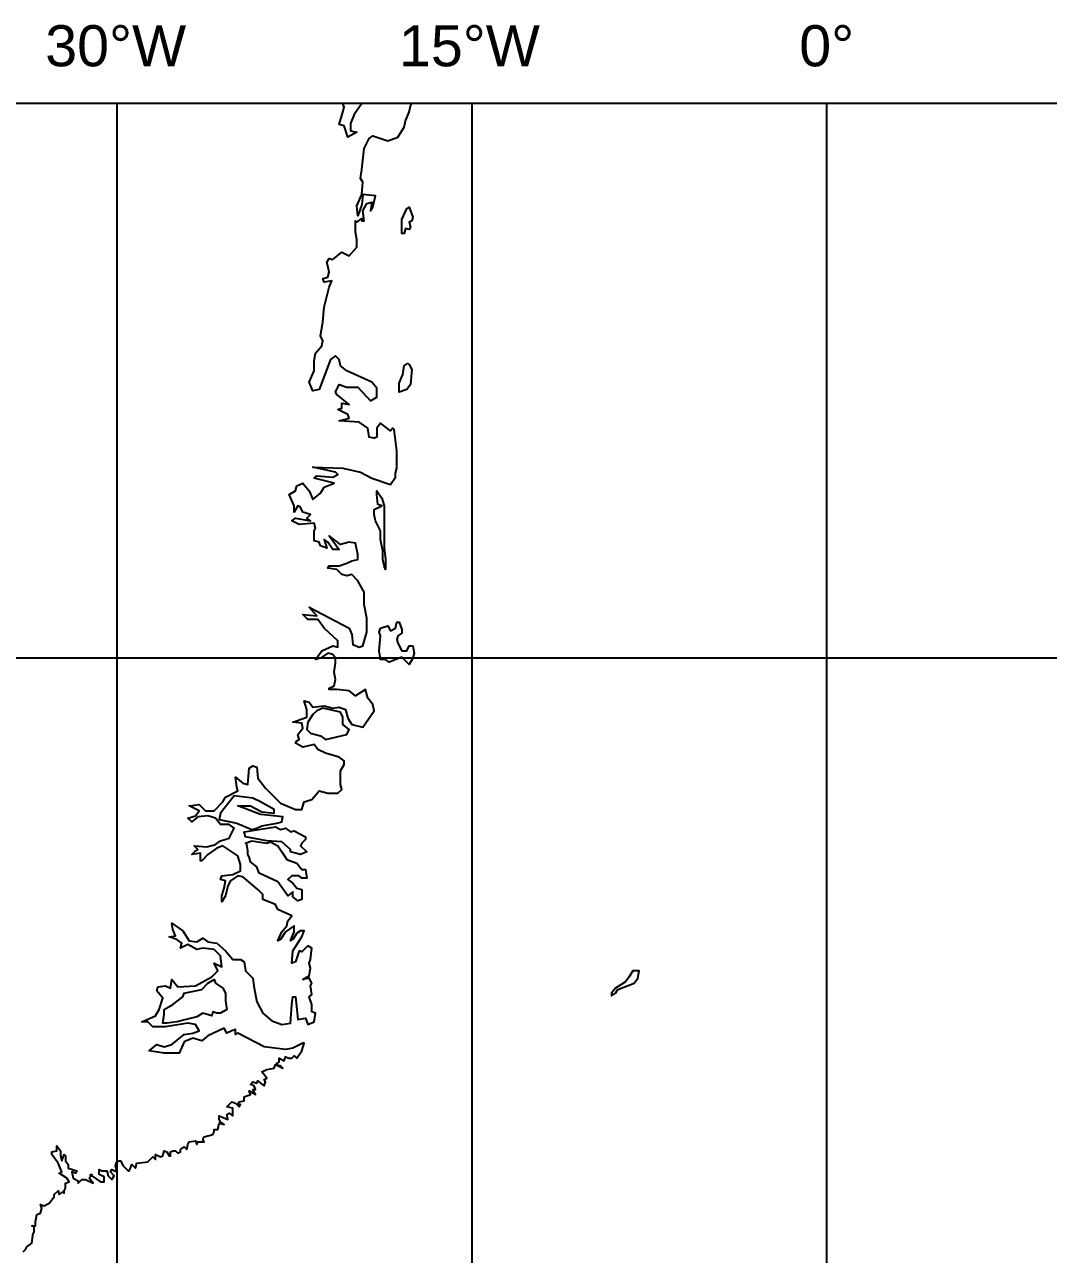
# Model space of a CAD drawing. Header units: millimetres. Extents: x 1844 to 27622, y 2629 to 17869.
# Drawn here: x 12367 to 15357, y 14278 to 17869 of the extents above; entities that cross this region are included whole.
import ezdxf

# ---------------------------------------------------------------- set-up
doc = ezdxf.new("R2010")
doc.units = ezdxf.units.MM
for name, color, linetype in [('COUNTRY', 212, 'Continuous'), ('FRAME', 252, 'Continuous'), ('经纬度标注', 7, 'Continuous'), ('网格线', 251, 'Continuous')]:
    doc.layers.add(name, color=color, linetype=linetype)
doc.styles.add('ARIAL', font='arial.ttf')

msp = doc.modelspace()

# ---------------------------------------------------------------- linework, layer by layer
at = {"layer": 'COUNTRY', "linetype": 'Continuous', "lineweight": -3}
for points in [[(12990.3, 15441.8), (12946.5, 15471), (12928.3, 15463.7), (12902.7, 15445.5), (12884.5, 15427.2), (12880.8, 15427.2), (12880.8, 15449.1), (12855.3, 15445.5), (12866.2, 15456.4), (12873.5, 15460.1), (12862.6, 15471), (12899.1, 15467.4), (12924.6, 15474.7), (12939.2, 15485.6), (12964.8, 15492.9), (12979.4, 15522.1), (12964.8, 15533.1), (12939.2, 15533.1), (12924.6, 15551.3), (12902.7, 15558.6), (12873.5, 15555), (12855.3, 15540.4), (12844.3, 15551.3), (12866.2, 15558.6), (12877.2, 15573.2), (12848, 15587.8), (12877.2, 15591.5), (12895.4, 15573.2), (12921, 15573.2), (12946.5, 15598.8), (12953.8, 15613.3), (12990.3, 15631.6), (12986.7, 15642.5), (12983, 15671.7), (13004.9, 15653.5), (13019.5, 15649.8), (13023.2, 15697.3), (13034.1, 15704.6), (13045.1, 15700.9), (13048.7, 15668.1), (13070.6, 15638.9), (13114.4, 15595.1), (13158.2, 15576.9), (13176.4, 15576.9), (13183.7, 15598.8), (13205.6, 15606), (13227.5, 15631.6), (13253.1, 15624.3), (13282.3, 15624.3), (13293.2, 15635.2), (13289.6, 15649.8), (13289.6, 15690), (13300.5, 15708.2), (13300.5, 15719.2), (13285.9, 15730.1), (13245.8, 15741.1), (13223.9, 15752), (13212.9, 15766.6), (13180.1, 15759.3), (13158.2, 15770.3), (13161.9, 15777.6), (13169.2, 15781.2), (13165.5, 15795.8), (13180.1, 15814.1), (13176.4, 15828.7), (13150.9, 15832.3), (13191, 15846.9), (13191, 15868.8), (13183.7, 15894.4), (13198.3, 15890.7), (13209.3, 15876.1), (13242.1, 15879.8), (13267.7, 15872.5), (13285.9, 15876.1), (13304.2, 15868.8), (13311.5, 15843.3), (13322.4, 15825), (13355.3, 15817.7), (13388.1, 15865.2), (13384.5, 15883.4), (13369.9, 15901.7), (13362.6, 15927.2), (13333.4, 15909), (13315.1, 15923.6), (13278.6, 15927.2), (13256.7, 15927.2), (13256.7, 15930.9), (13271.3, 15938.2), (13275, 15956.4), (13271.3, 15978.3), (13275, 16003.9), (13275, 16018.5), (13267.7, 16029.4), (13253.1, 16033.1), (13231.2, 16018.5), (13216.6, 16014.8), (13234.8, 16040.4), (13267.7, 16055), (13282.3, 16051.3), (13282.3, 16069.6), (13242.1, 16106), (13223.9, 16131.6), (13194.7, 16131.6), (13180.1, 16146.2), (13220.2, 16142.5), (13198.3, 16168.1), (13315.1, 16106), (13322.4, 16087.8), (13326.1, 16058.6), (13344.3, 16051.3), (13355.3, 16055), (13366.2, 16095.1), (13366.2, 16135.2), (13358.9, 16175.4), (13358.9, 16211.9), (13340.7, 16244.7), (13322.4, 16263), (13307.8, 16259.3), (13293.2, 16263), (13278.6, 16277.6), (13253.1, 16281.2), (13256.7, 16288.5), (13285.9, 16288.5), (13307.8, 16295.8), (13322.4, 16303.1), (13340.7, 16306.8), (13340.7, 16321.4), (13333.4, 16354.2), (13315.1, 16357.9), (13289.6, 16350.6), (13256.7, 16376.1), (13285.9, 16336), (13267.7, 16336), (13253.1, 16357.9), (13242.1, 16365.2), (13249.4, 16339.6), (13231.2, 16346.9), (13227.5, 16357.9), (13212.9, 16361.5), (13212.9, 16372.5), (13212.9, 16390.7), (13216.6, 16398), (13212.9, 16412.6), (13169.2, 16409), (13147.3, 16419.9), (13158.2, 16427.2), (13202, 16419.9), (13191, 16427.2), (13202, 16438.2), (13180.1, 16445.5), (13172.8, 16460.1), (13165.5, 16463.7), (13154.6, 16445.5), (13154.6, 16463.7), (13140, 16496.6), (13158.2, 16507.5), (13161.9, 16522.1), (13180.1, 16529.4), (13198.3, 16507.5), (13209.3, 16482), (13231.2, 16500.2), (13242.1, 16518.5), (13271.3, 16529.4), (13212.9, 16544), (13220.2, 16551.3), (13267.7, 16547.7), (13282.3, 16555), (13275, 16562.3), (13209.3, 16576.9), (13296.9, 16573.2), (13348, 16562.3), (13380.8, 16544), (13435.6, 16525.8), (13450.2, 16547.7), (13450.2, 16558.6), (13453.8, 16573.2), (13453.8, 16587.8), (13453.8, 16624.3), (13446.5, 16686.3), (13442.9, 16690), (13435.6, 16682.7), (13406.4, 16704.6), (13395.4, 16690), (13395.4, 16664.4), (13388.1, 16660.8), (13373.5, 16664.4), (13369.9, 16690), (13344.3, 16708.2), (13285.9, 16711.9), (13315.1, 16719.2), (13311.5, 16730.1), (13282.3, 16744.7), (13293.2, 16748.4), (13293.2, 16763), (13315.1, 16759.3), (13278.6, 16788.5), (13275, 16795.8), (13285.9, 16817.7), (13307.8, 16810.4), (13340.7, 16810.4), (13377.2, 16770.3), (13395.4, 16781.2), (13395.4, 16806.8), (13380.8, 16825), (13307.8, 16857.9), (13289.6, 16872.5), (13285.9, 16890.7), (13275, 16901.7), (13260.4, 16890.7), (13227.5, 16803.1), (13209.3, 16799.5), (13198.3, 16825), (13212.9, 16857.9), (13212.9, 16887.1), (13216.6, 16909), (13234.8, 16930.9), (13238.5, 16945.5), (13231.2, 16960.1), (13238.5, 17000.2), (13242.1, 17044), (13256.7, 17102.4), (13264, 17120.6), (13242.1, 17117), (13238.5, 17127.9), (13253.1, 17131.6), (13256.7, 17146.2), (13253.1, 17164.4), (13249.4, 17175.4), (13256.7, 17186.3), (13267.7, 17182.7), (13293.2, 17204.6), (13315.1, 17193.6), (13337, 17219.2), (13337, 17241.1), (13333.4, 17263), (13333.4, 17295.8), (13337, 17292.2), (13351.6, 17303.1), (13351.6, 17295.8), (13358.9, 17295.8), (13355.3, 17325), (13366.2, 17346.9), (13380.8, 17350.6), (13377.2, 17325), (13384.5, 17336), (13391.8, 17368.8), (13355.3, 17372.5), (13351.6, 17343.3), (13340.7, 17310.4), (13337, 17339.6), (13351.6, 17372.5), (13355.3, 17409), (13348, 17419.9), (13351.6, 17445.5), (13358.9, 17507.5), (13373.5, 17536.7), (13384.5, 17544), (13428.3, 17529.4), (13457.5, 17540.4), (13475.7, 17569.6), (13479.4, 17587.8), (13490.3, 17613.3), (13494, 17631.6), (13497.6, 17638.9)], [(13351.6, 17638.9), (13329.7, 17606), (13318.8, 17580.5), (13318.8, 17558.6), (13337, 17555), (13311.5, 17540.4), (13300.5, 17573.2), (13285.9, 17576.9), (13296.9, 17613.3), (13300.5, 17627.9), (13296.9, 17638.9)], [(13483, 17332.3), (13490.3, 17336), (13501.3, 17306.8), (13497.6, 17295.8), (13490.3, 17292.2), (13494, 17277.6), (13490.3, 17270.3), (13479.4, 17273.9), (13475.7, 17259.3), (13468.4, 17259.3), (13468.4, 17277.6), (13468.4, 17299.5), (13483, 17332.3)], [(13486.7, 16879.8), (13490.3, 16876.1), (13497.6, 16861.5), (13494, 16817.7), (13483, 16803.1), (13461.1, 16795.8), (13461.1, 16821.4), (13472.1, 16846.9), (13475.7, 16872.5), (13486.7, 16879.8)], [(13417.3, 16441.8), (13417.3, 16339.6), (13421, 16306.8), (13421, 16277.6), (13417.3, 16288.5), (13413.7, 16306.8), (13413.7, 16332.3), (13406.4, 16365.2), (13406.4, 16390.7), (13391.8, 16419.9), (13388.1, 16438.2), (13388.1, 16452.8), (13410, 16463.7), (13399.1, 16467.4), (13395.4, 16496.6), (13395.4, 16507.5), (13410, 16485.6), (13417.3, 16463.7), (13417.3, 16441.8)], [(13468.4, 16102.4), (13468.4, 16091.5), (13457.5, 16084.2), (13453.8, 16073.2), (13457.5, 16062.3), (13468.4, 16040.4), (13483, 16040.4), (13490.3, 16055), (13501.3, 16055), (13504.9, 16033.1), (13501.3, 16018.5), (13490.3, 16000.2), (13468.4, 16022.1), (13431.9, 16007.5), (13421, 16014.8), (13406.4, 16014.8), (13402.7, 16040.4), (13406.4, 16084.2), (13402.7, 16095.1), (13406.4, 16106), (13428.3, 16113.3), (13435.6, 16098.8), (13450.2, 16106), (13453.8, 16124.3), (13461.1, 16124.3), (13468.4, 16102.4)], [(13209.3, 15854.2), (13194.7, 15832.3), (13191, 15810.4), (13202, 15799.5), (13231.2, 15792.2), (13245.8, 15781.2), (13307.8, 15795.8), (13315.1, 15810.4), (13296.9, 15825), (13296.9, 15846.9), (13289.6, 15861.5), (13238.5, 15872.5), (13220.2, 15865.2), (13209.3, 15854.2)], [(12939.2, 15565.9), (12935.6, 15547.7), (12986.7, 15536.7), (13030.5, 15518.5), (13045.1, 15522.1), (13059.7, 15529.4), (13103.5, 15536.7), (13118.1, 15540.4), (13121.7, 15555), (13056, 15562.3), (12990.3, 15587.8), (13026.8, 15587.8), (13059.7, 15569.6), (13096.2, 15565.9), (13096.2, 15576.9), (13056, 15598.8), (13034.1, 15609.7), (12979.4, 15617), (12939.2, 15565.9)], [(13187.4, 15489.3), (13176.4, 15478.3), (13172.8, 15471), (13191, 15452.8), (13172.8, 15445.5), (13143.6, 15452.8), (13143.6, 15460.1), (13118.1, 15482), (13074.3, 15485.6), (13012.2, 15496.6), (13008.6, 15511.2), (13099.8, 15525.8), (13114.4, 15518.5), (13129, 15522.1), (13143.6, 15511.2), (13154.6, 15514.8), (13187.4, 15496.6), (13187.4, 15489.3)], [(13118.1, 15452.8), (13132.7, 15430.9), (13161.9, 15419.9), (13176.4, 15401.7), (13187.4, 15401.7), (13191, 15376.1), (13176.4, 15376.1), (13169.2, 15383.4), (13147.3, 15383.4), (13136.3, 15372.5), (13150.9, 15361.5), (13161.9, 15346.9), (13176.4, 15343.3), (13176.4, 15314.1), (13165.5, 15310.4), (13150.9, 15321.4), (13150.9, 15336), (13136.3, 15325), (13107.1, 15365.2), (13052.4, 15390.7), (13045.1, 15409), (13026.8, 15423.6), (13023.2, 15438.2), (13019.5, 15445.5), (13019.5, 15456.4), (13015.9, 15474.7), (13012.2, 15478.3), (13030.5, 15485.6), (13074.3, 15478.3), (13085.2, 15482), (13107.1, 15471), (13118.1, 15452.8)], [(12362.6, 14284.9), (12369.9, 14292.2), (12373.5, 14299.5), (12388.1, 14310.4), (12391.8, 14339.6), (12395.4, 14343.3), (12395.4, 14357.9), (12388.1, 14361.5), (12399.1, 14361.5), (12399.1, 14372.5), (12402.7, 14394.4), (12413.7, 14398), (12417.3, 14412.6), (12413.7, 14423.6), (12424.6, 14419.9), (12439.2, 14427.2), (12453.8, 14445.5), (12453.8, 14452.8), (12464.8, 14463.7), (12468.4, 14452.8), (12479.4, 14460.1), (12483, 14456.4), (12483, 14463.7), (12486.7, 14471), (12486.7, 14485.6), (12497.6, 14489.3), (12490.3, 14500.2), (12468.4, 14514.8), (12475.7, 14518.5), (12464.8, 14544), (12446.5, 14569.6), (12446.5, 14576.9), (12461.1, 14580.5), (12461.1, 14595.1), (12472.1, 14580.5), (12472.1, 14565.9), (12475.7, 14551.3), (12483, 14569.6), (12486.7, 14565.9), (12486.7, 14551.3), (12494, 14540.4), (12494, 14529.4), (12519.5, 14522.1), (12515.9, 14514.8), (12504.9, 14518.5), (12508.6, 14500.2), (12523.2, 14492.9), (12523.2, 14485.6), (12534.1, 14496.6), (12545.1, 14496.6), (12567, 14485.6), (12556, 14500.2), (12559.7, 14503.9), (12559.7, 14511.2), (12563.3, 14511.2), (12563.3, 14507.5), (12588.9, 14489.3), (12599.8, 14489.3), (12599.8, 14503.9), (12585.2, 14511.2), (12585.2, 14525.8), (12592.5, 14522.1), (12607.1, 14522.1), (12610.8, 14507.5), (12621.7, 14496.6), (12629, 14507.5), (12618.1, 14518.5), (12621.7, 14525.8), (12636.3, 14518.5), (12632.7, 14536.7), (12636.3, 14547.7), (12643.6, 14551.3), (12647.3, 14551.3), (12654.6, 14536.7), (12669.2, 14522.1), (12672.8, 14522.1), (12676.4, 14529.4), (12680.1, 14540.4), (12691, 14529.4), (12694.7, 14544), (12727.5, 14547.7), (12742.1, 14562.3), (12749.4, 14555), (12749.4, 14569.6), (12764, 14562.3), (12771.3, 14565.9), (12775, 14580.5), (12782.3, 14576.9), (12789.6, 14565.9), (12793.2, 14565.9), (12793.2, 14576.9), (12800.5, 14580.5), (12807.8, 14580.5), (12815.1, 14573.2), (12822.4, 14576.9), (12822.4, 14584.2), (12826.1, 14587.8), (12833.4, 14591.5), (12840.7, 14584.2), (12844.3, 14598.8), (12848, 14606), (12866.2, 14609.7), (12869.9, 14598.8), (12873.5, 14606), (12891.8, 14606), (12888.1, 14613.3), (12891.8, 14620.6), (12917.3, 14627.9), (12921, 14635.2), (12921, 14642.5), (12931.9, 14642.5), (12935.6, 14660.8), (12950.2, 14657.1), (12939.2, 14664.4), (12935.6, 14671.7), (12935.6, 14682.7), (12961.1, 14671.7), (12957.5, 14686.3), (12964.8, 14690), (12975.7, 14682.7), (12975.7, 14690), (12975.7, 14697.3), (12975.7, 14704.6), (12957.5, 14708.2), (12972.1, 14722.8), (12983, 14719.2), (12994, 14708.2), (12997.6, 14715.5), (12990.3, 14715.5), (12994, 14722.8), (13008.6, 14726.5), (13008.6, 14737.4), (13026.8, 14744.7), (13023.2, 14755.7), (13041.4, 14744.7), (13034.1, 14759.3), (13041.4, 14759.3), (13037.8, 14770.3), (13026.8, 14773.9), (13034.1, 14781.2), (13045.1, 14777.6), (13048.7, 14784.9), (13056, 14777.6), (13067, 14770.3), (13070.6, 14781.2), (13067, 14788.5), (13074.3, 14792.2), (13059.7, 14810.4), (13074.3, 14817.7), (13096.2, 14821.4), (13099.8, 14832.3), (13121.7, 14821.4), (13114.4, 14828.7), (13107.1, 14828.7), (13103.5, 14836), (13110.8, 14839.6), (13110.8, 14850.6), (13125.4, 14843.3), (13129, 14854.2), (13140, 14850.6), (13147.3, 14850.6), (13154.6, 14857.9), (13161.9, 14850.6), (13176.4, 14872.5), (13183.7, 14894.4), (13180.1, 14894.4), (13150.9, 14879.8), (13129, 14876.1), (13067, 14883.4), (12990.3, 14923.6), (12983, 14919.9), (12983, 14934.5), (12972.1, 14930.9), (12957.5, 14923.6), (12950.2, 14938.2), (12902.7, 14916.3), (12884.5, 14901.7), (12858.9, 14909), (12833.4, 14898), (12818.8, 14865.2), (12775, 14865.2), (12731.2, 14872.5), (12753.1, 14890.7), (12775, 14883.4), (12796.9, 14890.7), (12833.4, 14919.9), (12858.9, 14923.6), (12877.2, 14930.9), (12866.2, 14949.1), (12844.3, 14952.8), (12778.6, 14941.8), (12742.1, 14941.8), (12727.5, 14956.4), (12709.3, 14956.4), (12749.4, 14974.7), (12760.4, 14992.9), (12771.3, 15025.8), (12753.1, 15047.7), (12756.7, 15058.6), (12778.6, 15062.3), (12793.2, 15055), (12796.9, 15080.5), (12815.1, 15058.6), (12866.2, 15062.3), (12913.7, 15087.8), (12931.9, 15106), (12921, 15127.9), (12942.9, 15117), (12939.2, 15149.8), (12921, 15168.1), (12888.1, 15171.7), (12869.9, 15168.1), (12844.3, 15182.7), (12822.4, 15171.7), (12826.1, 15186.3), (12811.5, 15197.3), (12789.6, 15204.6), (12807.8, 15208.2), (12800.5, 15226.5), (12796.9, 15244.7), (12829.7, 15222.8), (12848, 15193.6), (12869.9, 15190), (12888.1, 15200.9), (12902.7, 15190), (12928.3, 15186.3), (12953.8, 15164.4), (12975.7, 15138.9), (12997.6, 15138.9), (13008.6, 15131.6), (13012.2, 15106), (13034.1, 15084.2), (13037.8, 15055), (13045.1, 15014.8), (13063.3, 14982), (13088.9, 14960.1), (13118.1, 14949.1), (13143.6, 14952.8), (13147.3, 15007.5), (13150.9, 15029.4), (13158.2, 15029.4), (13161.9, 14992.9), (13165.5, 14963.7), (13187.4, 14967.4), (13194.7, 14949.1), (13212.9, 14956.4), (13216.6, 14982), (13205.6, 14985.6), (13205.6, 15007.5), (13198.3, 15029.4), (13205.6, 15036.7), (13202, 15062.3), (13205.6, 15069.6), (13198.3, 15084.2), (13180.1, 15080.5), (13198.3, 15091.5), (13202, 15113.3), (13198.3, 15127.9), (13202, 15138.9), (13205.6, 15171.7), (13194.7, 15179), (13176.4, 15160.8), (13169.2, 15164.4), (13158.2, 15131.6), (13147.3, 15127.9), (13150.9, 15164.4), (13176.4, 15204.6), (13183.7, 15222.8), (13172.8, 15222.8), (13161.9, 15215.5), (13150.9, 15197.3), (13143.6, 15193.6), (13154.6, 15219.2), (13154.6, 15237.4), (13129, 15219.2), (13114.4, 15197.3), (13107.1, 15193.6), (13118.1, 15219.2), (13132.7, 15237.4), (13136.3, 15252), (13147.3, 15266.6), (13107.1, 15284.9), (13099.8, 15299.5), (13063.3, 15314.1), (13063.3, 15328.7), (13048.7, 15343.3), (13004.9, 15379.8), (12990.3, 15383.4), (12968.4, 15368.8), (12961.1, 15354.2), (12953.8, 15325), (12942.9, 15306.8), (12942.9, 15325), (12950.2, 15346.9), (12953.8, 15368.8), (12939.2, 15372.5), (12942.9, 15383.4), (12975.7, 15387.1), (12997.6, 15398), (12997.6, 15416.3), (12990.3, 15441.8)], [(14132.7, 15087.8), (14121.7, 15073.2), (14092.5, 15055), (14081.6, 15040.4), (14081.6, 15033.1), (14092.5, 15040.4), (14099.8, 15051.3), (14147.3, 15069.6), (14158.2, 15084.2), (14161.9, 15106), (14143.6, 15106), (14132.7, 15087.8)], [(12953.8, 15040.4), (12953.8, 15018.5), (12957.5, 14992.9), (12939.2, 14982), (12928.3, 14982), (12917.3, 14985.6), (12913.7, 14974.7), (12888.1, 14982), (12869.9, 14971), (12811.5, 14956.4), (12782.3, 14952.8), (12771.3, 14952.8), (12775, 14978.3), (12775, 14992.9), (12800.5, 15007.5), (12829.7, 15029.4), (12833.4, 15040.4), (12884.5, 15051.3), (12902.7, 15069.6), (12921, 15080.5), (12924.6, 15069.6), (12946.5, 15055), (12953.8, 15040.4)]]:
    msp.add_lwpolyline(points, dxfattribs=at)
at = {"layer": 'FRAME', "linetype": 'Continuous'}
msp.add_lwpolyline([(27147.3, 17638.9), (2271.3, 17638.9), (2271.3, 2828.7), (27147.3, 2828.7), (27147.3, 17638.9)], dxfattribs=at)
at = {"layer": '网格线', "linetype": 'Continuous'}
for points in [[(12636.3, 17638.9), (12636.3, 2828.7)], [(13672.8, 17638.9), (13672.8, 2828.7)], [(14709.3, 17638.9), (14709.3, 2828.7)], [(27147.3, 16018.5), (2271.3, 16018.5)]]:
    msp.add_lwpolyline(points, dxfattribs=at)

# ---------------------------------------------------------------- texts
at = {"layer": '经纬度标注', "linetype": 'Continuous', "style": 'ARIAL'}
for s, p in [('30°W', (12427.4, 17747.2)), ('15°W', (13460.4, 17747.2)), ('0°', (14629.5, 17747.2))]:
    msp.add_text(s, height=120, dxfattribs=at).set_placement(p)

doc.saveas('drawing.dxf')
